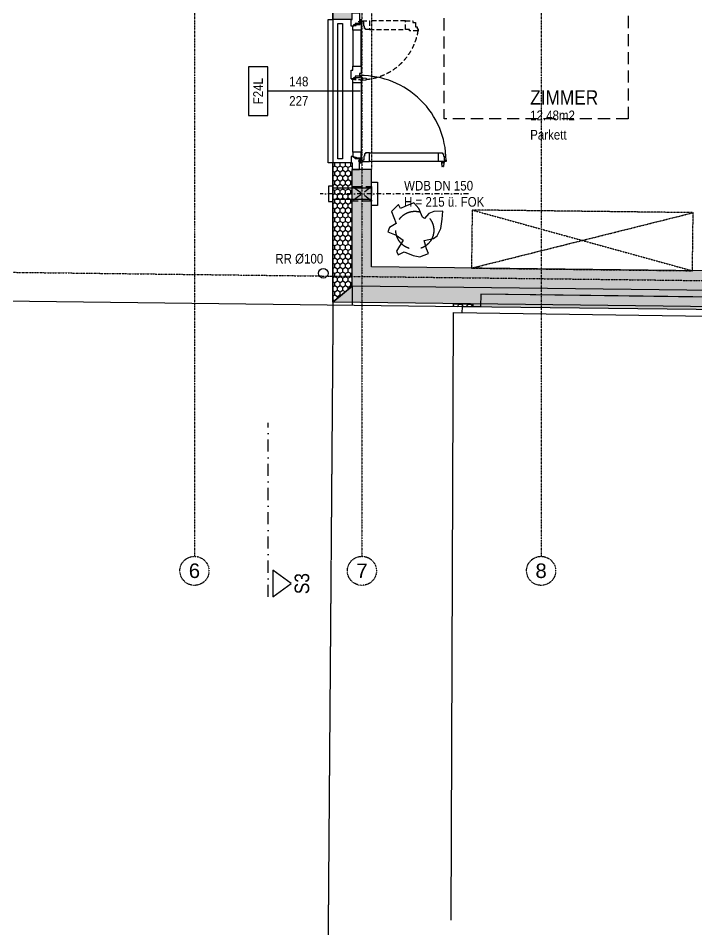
# Model space of a CAD drawing. Header units: millimetres. Extents: x -1798295 to -1733564, y -52013 to 52701.
# Drawn here: x -1754193 to -1747186, y -32322 to -22908 of the extents above; entities that cross this region are included whole.
import ezdxf
from ezdxf.enums import TextEntityAlignment as Align

# ---------------------------------------------------------------- set-up
doc = ezdxf.new("R2010")
doc.units = ezdxf.units.MM
for name, pattern in [('DASHDOT', [1, 0.5, -0.25, 0, -0.25]), ('HIDDEN2', [0.1875, 0.125, -0.0625]), ('STRICHLINIE', [0.75, 0.5, -0.25]), ('STRICHPUNKT', [1, 0.5, -0.25, 0, -0.25]), ('STRICHPUNKTX2', [2, 1, -0.5, 0, -0.5])]:
    doc.linetypes.add(name, pattern=pattern)
for name, color, linetype in [('00_HLP-G00-L03-M0', 6, 'Continuous'), ('01-BFL-G00-L03-M0', 10, 'Continuous'), ('01-SCH-G00-L03-M0', 8, 'STRICHPUNKTX2'), ('01-TXT---------M0', 1, 'Continuous'), ('01-TXT---------PP', 1, 'Continuous'), ('01-TXT-G00-L03-M0', 1, 'Continuous'), ('02-ABB-G00-L03-M0', 50, 'Continuous'), ('02-ANS-G00-L03-M0', 8, 'Continuous'), ('02-AXO-G00-L03-M0', 8, 'STRICHPUNKT'), ('02-DIM-G00-L03-ACHSEN', 8, 'Continuous'), ('02-DIM-G00-L03-ROHBAU', 8, 'Continuous'), ('02-FIL-G00-L03-LILA', 223, 'Continuous'), ('02-FIL-G00-L03-STB', 8, 'Continuous'), ('02-HID-G00-L03-M0', 8, 'HIDDEN2'), ('02-TWA---------M0', 4, 'Continuous'), ('02-TWA-G00-L03-M0', 4, 'Continuous'), ('02-TWB-G00-L03-M0', 5, 'Continuous'), ('02-WDA---------M0', 8, 'Continuous'), ('02-WDA-G00-L03-M0', 8, 'Continuous'), ('03-SYM-G00-L03-M0', 8, 'Continuous'), ('04-HLP---------M0', 8, 'HIDDEN2'), ('04-STO---------M0', 1, 'Continuous'), ('04-SYM---------EP', 8, 'Continuous'), ('04-SYM-G00-L03-EP', 8, 'Continuous'), ('04-TXT---------EP', 8, 'Continuous'), ('04-TXT-G00-L03-M0', 8, 'Continuous'), ('04-TXT-G00-L03-POS', 8, 'Continuous'), ('05-SYM---------M0', 8, 'Continuous'), ('05-TXT---------PP', 8, 'Continuous'), ('07-SAN---------M0', 8, 'Continuous'), ('07-SAN-G00-L03-M0', 8, 'Continuous'), ('07-TXT---------M0', 8, 'Continuous'), ('07_MOB-G00-L03-M0', 6, 'HIDDEN2'), ('09-VER-G00-L03-DÄMMUNG', 3, 'Continuous'), ('09-VER-G00-L03-GRUNDSTÜCKSGRENZE', 161, 'Continuous')]:
    doc.layers.add(name, color=color, linetype=linetype)
doc.styles.add('ARIAL', font='arial.ttf', dxfattribs={"width": 0.85})
doc.styles.get("Standard").update_dxf_attribs({"font": 'arial.ttf'})
doc.dimstyles.new('pp chromy&schneider', dxfattribs={"dimscale": 0.005, "dimtxt": 25, "dimasz": 10, "dimexe": 0, "dimexo": 0, "dimgap": 5, "dimtad": 1, "dimdec": 1, "dimlfac": 100, "dimrnd": 0.1, "dimzin": 9, "dimdsep": 46, "dimtxsty": 'ARIAL', "dimblk": 'c&s kote', "dimcen": 0, "dimse1": 1, "dimse2": 1, "dimclrd": 8, "dimclrt": 8, "dimadec": 0, "dimazin": 0, "dimtfac": 0.75, "dimtdec": 1, "dimtix": 1, "dimtmove": 2, "dimatfit": 0, "dimldrblk": 'NONE', "dimfxl": 1, "dimtolj": 1, "dimlwd": -1, "dimarcsym": 0})
pattern_1 = [(90, (-1708605.964, -10861.872), (-27.4963, 47.625), [31.75, -63.5]), (210, (-1708605.964, -10861.872), (-27.49631, -47.624995), [31.75, -63.5]), (150, (-1708605.964, -10861.872), (-54.99261, 5e-06), [-63.5, 31.75])]

# ---------------------------------------------------------------- blocks, each defined once
blk = doc.blocks.new('01-SQM')
at = {"layer": '01-TXT---------M0', "color": 1, "style": 'ARIAL', "width": 0.85}
blk.add_attdef('ROOM', (0, 0), '', height=0.15, dxfattribs=at)
blk.add_attdef('AREA', text='', height=0.1, dxfattribs=at).set_placement((0, -0.06), align=Align.TOP_LEFT)
at = {"layer": '01-TXT---------PP', "color": 1, "style": 'ARIAL', "width": 0.85}
blk.add_attdef('NR', text='', height=0.15, dxfattribs=at).set_placement((-0.1173, 0), align=Align.RIGHT)
blk.add_attdef('FLOOR', text='', height=0.1, dxfattribs=at).set_placement((0, -0.26), align=Align.TOP_LEFT)
blk = doc.blocks.new('Fenster Doppelt 196')
at = {"layer": '02-WDA---------M0'}
for points in [[(-1.55, -0.2), (-1.55, -0.4)], [(-0.07, -0.2), (-0.07, -0.4)]]:
    blk.add_lwpolyline(points, dxfattribs=at)
at = {"layer": '04-HLP---------M0', "linetype": 'Continuous'}
for p, q in [((-0.0837, 0.748), (-0.0737, 0.748)), ((-0.0837, 0.72), (-0.0737, 0.72)), ((-0.0717, 0.746), (-0.0335, 0.7417)), ((-0.0717, 0.734), (-0.0717, 0.746)), ((-0.0717, 0.746), (-0.0717, 0.722)), ((-0.0717, 0.734), (-0.0717, 0.722)), ((-0.0717, 0.722), (-0.0335, 0.7262)), ((-0.0317, 0.7398), (-0.0317, 0.7282)), ((-0.0317, 0.734), (-0.0317, 0.7296)), ((-0.9487, -0.095), (-0.9445, -0.0568)), ((-0.9425, -0.055), (-0.931, -0.055)), ((-0.9367, -0.055), (-0.9323, -0.055)), ((-0.9247, -0.095), (-0.929, -0.0568)), ((-0.9507, -0.107), (-0.9507, -0.097)), ((-0.9367, -0.095), (-0.9487, -0.095)), ((-0.9487, -0.095), (-0.9247, -0.095)), ((-0.9367, -0.095), (-0.9247, -0.095)), ((-0.9227, -0.107), (-0.9227, -0.097))]:
    blk.add_line(p, q, dxfattribs=at)
for points in [[(-0.0968, 0.7691), (-0.0837, 0.7691), (-0.0837, 0.6921), (-0.172, 0.6921), (-0.172, 0.7311), (-0.1633, 0.7311), (-0.1633, 0.7411), (-0.1377, 0.7411), (-0.1377, 0.7491), (-0.0968, 0.7491)], [(-0.0968, -0.1007), (-0.0837, -0.1007), (-0.0837, -0.0237), (-0.172, -0.0237), (-0.172, -0.0628), (-0.1633, -0.0628), (-0.1633, -0.0727), (-0.1377, -0.0727), (-0.1377, -0.0807), (-0.0968, -0.0807)]]:
    blk.add_lwpolyline(points, close=True, dxfattribs=at)
for points in [[(-0.172, -0.0237), (-0.172, 0.6921)], [(-0.0837, 0.6921), (-0.0837, -0.0237)]]:
    blk.add_lwpolyline(points, dxfattribs=at)
at = {"layer": '04-HLP---------M0', "linetype": 'HIDDEN2', "ltscale": 0.4}
for points in [[(-1.5363, 0.4255), (-1.5193, 0.4255), (-1.5193, 0.4535), (-1.4743, 0.4535), (-1.4743, 0.4685), (-1.4543, 0.4685), (-1.4543, 0.4804), (-1.4328, 0.4804), (-1.4328, 0.3906), (-1.448, 0.3906), (-1.448, 0.3485), (-1.5363, 0.3485)], [(-1.5232, -0.1007), (-1.5363, -0.1007), (-1.5363, -0.0237), (-1.448, -0.0237), (-1.448, -0.0628), (-1.4567, -0.0628), (-1.4567, -0.0727), (-1.4823, -0.0727), (-1.4823, -0.0807), (-1.5232, -0.0807)]]:
    blk.add_lwpolyline(points, close=True, dxfattribs=at)
for points in [[(-1.5363, 0.3485), (-1.5363, -0.0237)], [(-1.448, -0.0237), (-1.448, 0.3485)]]:
    blk.add_lwpolyline(points, dxfattribs=at)
at = {"layer": '04-HLP---------M0'}
for points in [[(-1.5303, -0.138), (-1.5303, -0.088)], [(-0.0897, -0.138), (-0.0897, -0.088)], [(-1.5553, -0.113), (-1.5053, -0.113)], [(-0.0647, -0.113), (-0.1147, -0.113)]]:
    blk.add_lwpolyline(points, dxfattribs=at)
for centre in [(-1.5303, -0.113), (-0.0897, -0.113)]:
    blk.add_circle(centre, 0.00474, dxfattribs=at)
at = {"layer": '04-HLP---------M0', "linetype": 'Continuous'}
for centre, radius, start, end in [((-0.0897, -0.113), 0.8821, 90.44822, 180.45924), ((-0.0737, 0.746), 0.002, 360, 90), ((-0.0737, 0.722), 0.002, 270, 360), ((-0.0337, 0.7398), 0.002, 360, 83.65981), ((-0.0337, 0.7282), 0.002, 276.34019, 360), ((-0.9425, -0.057), 0.002, 90, 173.65981), ((-0.931, -0.057), 0.002, 6.34019, 90), ((-0.9487, -0.097), 0.002, 90, 180), ((-0.9247, -0.097), 0.002, 360, 90)]:
    blk.add_arc(centre, radius, start, end, dxfattribs=at)
at = {"layer": '04-HLP---------M0', "linetype": 'HIDDEN2', "ltscale": 0.4}
blk.add_arc((-1.5303, -0.113), 0.6013, 350.66756, 80.66756, dxfattribs=at)
at = {"layer": '04-STO---------M0'}
for points in [[(-1.62, -0.124), (-1.51, -0.124), (-1.51, -0.169), (-1.495, -0.169), (-1.495, -0.189), (-1.4831, -0.189), (-1.4831, -0.2105), (-1.55, -0.2105), (-1.55, -0.2), (-1.62, -0.2)], [(-1.518, -0.1201), (-1.518, -0.107), (-1.441, -0.107), (-1.441, -0.1953), (-1.48, -0.1953), (-1.48, -0.1865), (-1.49, -0.1865), (-1.49, -0.161), (-1.498, -0.161), (-1.498, -0.1201)], [(-0.9918, -0.107), (-0.9918, -0.124), (-0.9638, -0.124), (-0.9638, -0.169), (-0.9488, -0.169), (-0.9488, -0.189), (-0.9369, -0.189), (-0.9369, -0.2105), (-1.0267, -0.2105), (-1.0267, -0.1953), (-1.0688, -0.1953), (-1.0688, -0.107)], [(-0.9718, -0.1201), (-0.9718, -0.107), (-0.8948, -0.107), (-0.8948, -0.1953), (-0.9338, -0.1953), (-0.9338, -0.1865), (-0.9438, -0.1865), (-0.9438, -0.161), (-0.9518, -0.161), (-0.9518, -0.1201)], [(-0.102, -0.1201), (-0.102, -0.107), (-0.179, -0.107), (-0.179, -0.1953), (-0.14, -0.1953), (-0.14, -0.1865), (-0.13, -0.1865), (-0.13, -0.161), (-0.122, -0.161), (-0.122, -0.1201)], [(0, -0.124), (-0.11, -0.124), (-0.11, -0.169), (-0.125, -0.169), (-0.125, -0.189), (-0.1369, -0.189), (-0.1369, -0.2105), (-0.07, -0.2105), (-0.07, -0.2), (0, -0.2)]]:
    blk.add_lwpolyline(points, close=True, dxfattribs=at)
at = {"layer": '04-SYM---------EP'}
for points in [[(-1.0688, -0.107), (-1.441, -0.107)], [(-0.8948, -0.107), (-0.179, -0.107)], [(-1.441, -0.1953), (-1.0688, -0.1953)], [(-0.179, -0.1953), (-0.8948, -0.1953)]]:
    blk.add_lwpolyline(points, dxfattribs=at)
blk = doc.blocks.new('04-TXT')
blk.add_line((0, 0), (0.9529, 0))
at = {"layer": '04-TXT---------EP', "color": 8, "style": 'ARIAL', "width": 0.85}
blk.add_attdef('WIDTH', text='', height=0.1, dxfattribs=at).set_placement((0.6322, 0.05), align=Align.CENTER)
blk.add_attdef('HEIGHT', text='', height=0.1, dxfattribs=at).set_placement((0.6322, -0.05), align=Align.TOP_CENTER)
blk = doc.blocks.new('03-rar')
blk.add_circle((0, 0), 0.05)
at = {"layer": '01-TXT---------M0', "color": 8, "style": 'ARIAL', "width": 0.85}
blk.add_attdef('RR', text='', height=0.1, dxfattribs=at).set_placement((0, 0.1), align=Align.CENTER)
blk = doc.blocks.new('schnittführung')
at = {"color": 4, "linetype": 'DASHDOT', "ltscale": 0.25}
blk.add_line((0.2375, -0.1378), (0.2375, 1.6622), dxfattribs=at)
blk.add_line((0.2375, -0.1378), (0.2375, 1.6622), dxfattribs=at)
blk.add_line((0.2375, -0.1378), (0.2375, 1.6622), dxfattribs=at)
at = {"color": 4}
blk.add_lwpolyline([(0.1875, 0.1378), (0.1875, -0.1378), (0, 0)], close=True, dxfattribs=at)
at = {"layer": '07-TXT---------M0', "color": 9, "style": 'ARIAL', "text_generation_flag": 6, "width": 0.85}
blk.add_attdef('SCHNITT', text='', height=0.15, rotation=270, dxfattribs=at).set_placement((-0.0373, 0), align=Align.CENTER)
blk = doc.blocks.new('BETT')
for points in [[(0, 0.95), (-0.4, 0.95), (-0.4, 1.35), (0, 1.35)], [(0, -1.35), (-0.4, -1.35), (-0.4, -0.95), (0, -0.95)]]:
    blk.add_lwpolyline(points, close=True)
at = {"flags": 128}
blk.add_lwpolyline([(-2.1, 0.95), (-2.1, -0.95), (0, -0.95), (0, 0.95)], close=True, dxfattribs=at)
for points in [[(-0.5, 0.85), (-0.5, -0.85)], [(-0.4, 0.75), (-0.15, 0.75), (-0.15, 0.15), (-0.4, 0.15)], [(-0.4, -0.75), (-0.15, -0.75), (-0.15, -0.15), (-0.4, -0.15)]]:
    blk.add_lwpolyline(points)
blk = doc.blocks.new('ZIMMERPFLANZE')
blk.add_lwpolyline([(-11.7366, -9.202), (-11.7751, -9.238), (-11.7495, -9.3013), (-11.7859, -9.3233), (-11.7943, -9.3461), (-11.751, -9.3631), (-11.7126, -9.3893), (-11.7486, -9.447), (-11.7402, -9.4662), (-11.7078, -9.4506), (-11.6609, -9.4698), (-11.626, -9.477), (-11.5804, -9.4602), (-11.5912, -9.4362), (-11.602, -9.3917), (-11.5527, -9.3809), (-11.5335, -9.3677), (-11.5155, -9.3281), (-11.5083, -9.2788), (-11.5035, -9.238), (-11.5515, -9.2392), (-11.578, -9.2488), (-11.6008, -9.2764), (-11.6116, -9.268), (-11.6309, -9.2236), (-11.6573, -9.1936), (-11.7042, -9.2116), (-11.727, -9.2224), (-11.7366, -9.202)])
blk.add_circle((-11.6518, -9.3375), 0.1)
blk = doc.blocks.new('WANDLÜFER')
at = {"layer": '02-TWA---------M0', "linetype": 'HIDDEN2', "ltscale": 0.75}
for points in [[(0.075, 0), (0.075, -0.2), (-0.075, -0.2), (-0.075, 0), (0.075, 0)], [(-0.075, 0), (0.075, -0.2)], [(0.075, 0), (-0.075, -0.2)]]:
    blk.add_lwpolyline(points, dxfattribs=at)
at = {"layer": '07-SAN---------M0', "linetype": 'STRICHPUNKT', "ltscale": 0.1}
blk.add_lwpolyline([(0, 1), (0, -0.53)], dxfattribs=at)
at = {"layer": '07-SAN---------M0'}
for points in [[(0, 0), (-0.12, 0), (-0.12, 0.06), (0.12, 0.06), (0.12, 0)], [(0.08, -0.4), (-0.08, -0.4), (-0.08, -0.445), (0.08, -0.445)]]:
    blk.add_lwpolyline(points, close=True, dxfattribs=at)
for points in [[(-0.06, 0), (-0.06, -0.4)], [(0.06, 0), (0.06, -0.4)]]:
    blk.add_lwpolyline(points, dxfattribs=at)
blk = doc.blocks.new('c&s kote')
at = {"color": 8}
for p, q in [((0, -2), (0, 2)), ((0, 2), (0, -2)), ((-2, 0), (2, 0)), ((2, 0), (-2, 0))]:
    blk.add_line(p, q, dxfattribs=at)
blk.add_circle((0, 0), 0.5, dxfattribs=at)
blk = doc.blocks.new('*D277')
at = {"layer": '02-DIM-G00-L03-ACHSEN', "color": 8, "transparency": 16777216}
blk.add_arc((-1737493.3, 3998.1), 378.3, 0.00757, 89.99243, dxfattribs=at)
at = {"layer": 'Defpoints', "color": 0, "transparency": 16777216}
for p in [(-1737493.3, 6461.8), (-1737165.8, 4187.3), (-1768782.6, 3998.1), (-1735093.3, 3998.1), (-1737493.3, -28465.6)]:
    blk.add_point(p, dxfattribs=at)
at = {"layer": '02-DIM-G00-L03-ACHSEN', "color": 8, "transparency": 16777216, "xscale": 0.05, "yscale": 0.05, "zscale": 0.05}
for p, rotation in [((-1737493.3, 4376.4), 179.9962138351538), ((-1737115.1, 3998.1), 270.0037875515814)]:
    blk.add_blockref('c&s kote', p, dxfattribs=dict(at, rotation=rotation))
at = {"layer": '02-DIM-G00-L03-ACHSEN', "color": 8, "transparency": 16777216, "insert": (-1737225.8, 4265.7), "char_height": 0.125, "attachment_point": 5, "rotation": 315, "style": 'ARIAL'}
blk.add_mtext('\\A1;90.00°', dxfattribs=at)
blk = doc.blocks.new('_None')
blk = doc.blocks.new('*D278')
at = {"layer": '02-DIM-G00-L03-ACHSEN', "color": 8, "transparency": 16777216}
blk.add_arc((-1765663.3, -25395.2), 946.5, 179.31551, 269.99697, dxfattribs=at)
at = {"layer": 'Defpoints', "color": 0, "transparency": 16777216}
for p in [(-1765663.3, 6461.8), (-1768706, -25358.7), (-1735093.3, -25762.1), (-1766486.8, -25861.9), (-1765663.3, -28465.6)]:
    blk.add_point(p, dxfattribs=at)
at = {"layer": '02-DIM-G00-L03-ACHSEN', "color": 8, "transparency": 16777216, "xscale": 0.05, "yscale": 0.05, "zscale": 0.05}
for p, rotation in [((-1766609.8, -25383.9), 89.31399766154718), ((-1765663.3, -26341.7), 359.998487369845)]:
    blk.add_blockref('c&s kote', p, dxfattribs=dict(at, rotation=rotation))
at = {"layer": '02-DIM-G00-L03-ACHSEN', "color": 8, "transparency": 16777216, "insert": (-1766336.6, -26060.4), "char_height": 0.125, "attachment_point": 5, "rotation": 314.65624, "style": 'ARIAL'}
blk.add_mtext('\\A1;90.69°', dxfattribs=at)
blk = doc.blocks.new('*D279')
at = {"layer": '02-DIM-G00-L03-ACHSEN', "color": 8, "transparency": 16777216}
blk.add_arc((-1737493.3, -25733.3), 916.3, 270.00313, 359.30936, dxfattribs=at)
at = {"layer": 'Defpoints', "color": 0, "transparency": 16777216}
for p in [(-1737493.3, 6461.8), (-1768706, -25358.7), (-1735093.3, -25762.1), (-1737038.4, -26528.6), (-1737493.3, -28465.6)]:
    blk.add_point(p, dxfattribs=at)
at = {"layer": '02-DIM-G00-L03-ACHSEN', "color": 8, "transparency": 16777216, "xscale": 0.05, "yscale": 0.05, "zscale": 0.05}
for p, rotation in [((-1736577.1, -25744.2), 89.31092105198894), ((-1737493.3, -26649.5), 180.0015639796901)]:
    blk.add_blockref('c&s kote', p, dxfattribs=dict(at, rotation=rotation))
at = {"layer": '02-DIM-G00-L03-ACHSEN', "color": 8, "transparency": 16777216, "insert": (-1736849.4, -26385), "char_height": 0.125, "attachment_point": 5, "rotation": 44.65624, "style": 'ARIAL'}
blk.add_mtext('\\A1;89.31°', dxfattribs=at)
blk = doc.blocks.new('türachse&qualität')
at = {"layer": '05-SYM---------M0'}
blk.add_line((-0.4, 0), (-0.4, 0), dxfattribs=at)
at = {"layer": '05-TXT---------PP'}
blk.add_lwpolyline([(-0.5, -0.25), (-0.5, 0.25), (-0.7, 0.25), (-0.7, -0.25)], close=True, dxfattribs=at)
at = {"layer": '05-TXT---------PP', "color": 8, "style": 'ARIAL', "text_generation_flag": 6, "width": 0.85}
blk.add_attdef('POS.NR.', text='', height=0.1, rotation=270, dxfattribs=at).set_placement((-0.6529, -0.0112), align=Align.TOP_CENTER)

msp = doc.modelspace()

# ---------------------------------------------------------------- hatches: boundary and pattern name
at = {"layer": '02-FIL-G00-L03-LILA', "true_color": 0x636466}
h = msp.add_hatch(dxfattribs=at)
h.set_pattern_fill('HONEY', color=251, scale=10, angle=107.04654197, style=0)
h.set_pattern_definition(pattern_1)
h.paths.add_polyline_path([(-1750943.2544, -19511.8722), (-1750943.3322, -19511.8722), (-1750943.3322, -22921.8722), (-1750743.3322, -22921.8722), (-1750743.3322, -22851.8722), (-1750743.3084, -22851.8722), (-1750743.3322, -19581.8722), (-1750743.3322, -19511.8722)])
h = msp.add_hatch(dxfattribs=at)
h.set_pattern_fill('HONEY', color=251, scale=10, angle=107.04654197, style=0)
h.set_pattern_definition(pattern_1)
h.paths.add_polyline_path([(-1750943.3322, -24401.8722), (-1750943.3322, -25841.8722), (-1750743.3322, -25674.26), (-1750743.3322, -24471.8722), (-1750743.3322, -24401.8722)])
h = msp.add_hatch(dxfattribs=at)
h.set_pattern_fill('HONEY', color=251, scale=10, angle=107.04654197, style=0)
h.set_pattern_definition(pattern_1)
h.paths.add_polyline_path([(-1750743.3322, -25674.26), (-1750943.3322, -25841.8722), (-1738443.3322, -25991.8721), (-1738443.3322, -24531.873), (-1738643.3322, -24531.873), (-1738643.3322, -24601.8721), (-1738643.2884, -24601.8721), (-1738643.3334, -25819.4598)])
h = msp.add_hatch(dxfattribs=at)
h.set_pattern_fill('HONEY', color=251, scale=10, angle=107.04654197, style=0)
h.set_pattern_definition([(0.142304, (-1768365.036, 14923.802), (47.556561, 27.6145), [31.75, -63.5]), (120.142304, (-1768365.036, 14923.802), (-47.69314, 27.37794), [31.75, -63.5]), (60.142304, (-1768365.036, 14923.802), (-0.136578, 54.99244), [-63.5, 31.75])])
h.paths.add_polyline_path([(-1749699.3313, -25886.7539), (-1749699.3313, -25856.8002), (-1749499.3313, -25859.2002), (-1749499.3313, -25889.1209)])
h = msp.add_hatch(dxfattribs=at)
h.set_pattern_fill('HONEY', color=251, scale=10, angle=107.04654197, style=0)
h.set_pattern_definition([(7e-07, (-1708605.963, -55861.872), (47.625, 27.4963), [31.75, -63.5]), (120, (-1708605.963, -55861.872), (-47.624995, 27.49631), [31.75, -63.5]), (60, (-1708605.963, -55861.872), (5e-06, 54.99261), [-63.5, 31.75])])
h.paths.add_polyline_path([(-1738643.3362, -26012.9155), (-1738643.3362, -25989.472), (-1749499.3313, -25859.2002), (-1749499.3312, -25889.1209)])
at = {"layer": '02-FIL-G00-L03-STB', "true_color": 0x636466}
h = msp.add_hatch(dxfattribs=at)
h.set_pattern_fill('ANSI33', color=251, scale=20, angle=107.04654197, style=0)
h.set_pattern_definition([(44.70755, (-1820439.01, -33596.34), (-89.34302, 90.25976), []), (44.70755, (-1820349.2, -33596.8), (-89.34302, 90.25976), [63.5, -31.75])])
h.paths.add_polyline_path([(-1738643.2884, -24601.873), (-1738723.3322, -24601.873), (-1738723.3322, -24601.8721), (-1738843.2884, -24601.8721), (-1738843.3337, -25617.0454), (-1743203.6922, -25564.7212), (-1743203.3322, -23096.8722), (-1743403.3322, -23096.8722), (-1743403.3322, -25562.3255), (-1750543.3322, -25476.6456), (-1750543.3322, -24471.8722), (-1750743.3322, -24471.8722), (-1750743.3322, -25674.26), (-1738643.3334, -25819.4598)])

# ---------------------------------------------------------------- linework, layer by layer
at = {"layer": '00_HLP-G00-L03-M0', "color": 251, "true_color": 0x636466}
msp.add_lwpolyline([(-1750943.3322, -25841.8722), (-1750743.3322, -25674.26)], dxfattribs=at)
at = {"layer": '01-BFL-G00-L03-M0', "color": 251, "linetype": 'STRICHLINIE', "true_color": 0x636466}
msp.add_lwpolyline([(-1781146.1578, -28317.3599), (-1781115.7099, -17191.8726), (-1750943.3323, -17191.8722), (-1750943.3339, -25966.5351), (-1751035.1466, -37829.487)], dxfattribs=at)
at = {"layer": '02-ABB-G00-L03-M0', "color": 251, "true_color": 0x636466}
msp.add_lwpolyline([(-1738443.3362, -26015.1962), (-1738442.343, -25907.4864), (-1749416.3353, -25759.5161), (-1749417.7425, -25890.0513), (-1749606.4059, -25887.8537)], dxfattribs=at)
at = {"layer": '02-ANS-G00-L03-M0', "color": 251, "true_color": 0x636466}
msp.add_lwpolyline([(-1750943.3322, -24401.8722), (-1750993.3322, -24401.8722), (-1750993.3322, -22921.8722), (-1750943.3322, -22921.8722)], dxfattribs=at)
msp.add_lwpolyline([(-1750843.3322, -22961.8722), (-1750843.3322, -24361.8722), (-1750893.3322, -24361.8722), (-1750893.3322, -22961.8722), (-1750843.3322, -22961.8722)], close=True, dxfattribs=at)
at = {"layer": '02-AXO-G00-L03-M0', "color": 251, "true_color": 0x636466}
for points in [[(-1752373.3326, 6461.8259), (-1752373.3321, -28465.6159)], [(-1750643.3326, 6461.8259), (-1750643.3321, -28465.6159)], [(-1748793.3326, 6461.8259), (-1748793.3321, -28465.6159)], [(-1768705.9637, -25358.7014), (-1735093.3322, -25762.0526)]]:
    msp.add_lwpolyline(points, dxfattribs=at)
for centre in [(-1752373.3321, -28615.6159), (-1750643.3321, -28615.6159), (-1748793.3321, -28615.6159)]:
    msp.add_circle(centre, 150, dxfattribs=at)
at = {"layer": '02-DIM-G00-L03-ROHBAU', "color": 251, "true_color": 0x636466}
msp.add_lwpolyline([(-1750743.3322, -25674.26), (-1750745.7936, -25873.8485)], dxfattribs=at)
at = {"layer": '02-FIL-G00-L03-LILA', "color": 251, "true_color": 0x636466}
msp.add_line((-1750743.3322, -25674.26), (-1750943.3322, -25841.8722), dxfattribs=at)
at = {"layer": '02-HID-G00-L03-M0', "color": 251, "true_color": 0x636466}
msp.add_lwpolyline([(-1750543.3322, -22851.8722), (-1750543.3322, -24471.8722)], dxfattribs=at)
at = {"layer": '02-HID-G00-L03-M0', "color": 251, "ltscale": 0.5, "true_color": 0x636466}
msp.add_lwpolyline([(-1750943.3322, -22921.8722), (-1750943.3322, -24401.8722)], dxfattribs=at)
at = {"layer": '02-TWA-G00-L03-M0', "color": 251, "true_color": 0x636466}
for points in [[(-1743203.3322, -23096.8722), (-1743403.3322, -23096.8722), (-1743403.3322, -25562.3255), (-1750543.3322, -25476.6456), (-1750543.3322, -24471.8722)], [(-1738643.2884, -24601.8721), (-1738643.3334, -25819.4598), (-1750743.3322, -25674.26), (-1750743.3322, -24471.8722)], [(-1750543.3322, -24471.8722), (-1750743.3322, -24471.8722)]]:
    msp.add_lwpolyline(points, dxfattribs=at)
at = {"layer": '02-TWB-G00-L03-M0', "color": 251, "true_color": 0x636466}
msp.add_lwpolyline([(-1749723.2488, -32223.8121), (-1749699.3313, -25946.7071), (-1738444.2426, -26108.6143), (-1738435.9247, -32080.2872)], dxfattribs=at)
at = {"layer": '02-WDA-G00-L03-M0', "color": 251, "true_color": 0x636466}
for points in [[(-1750943.3322, -22921.8722), (-1750943.3322, -19511.8722)], [(-1750943.3322, -25841.8722), (-1750943.3322, -24401.8722)], [(-1738443.3322, -25991.8721), (-1750943.3322, -25841.8722)]]:
    msp.add_lwpolyline(points, dxfattribs=at)
msp.add_lwpolyline([(-1749699.3313, -25886.7539), (-1749699.3313, -25856.8002), (-1749499.3313, -25859.2002), (-1749499.3313, -25889.1209)], close=True, dxfattribs=at)
at = {"layer": '07_MOB-G00-L03-M0', "color": 251, "true_color": 0x636466}
msp.add_lwpolyline([(-1747230.5245, -25516.3992), (-1747223.325, -24916.4424), (-1749505.0525, -24889.0617), (-1749512.252, -25489.0185)], close=True, dxfattribs=at)
for points in [[(-1749512.252, -25489.0185), (-1747223.325, -24916.4424)], [(-1749505.0525, -24889.0617), (-1747230.5245, -25516.3992)]]:
    msp.add_lwpolyline(points, dxfattribs=at)
at = {"layer": '09-VER-G00-L03-DÄMMUNG', "color": 251, "ltscale": 1, "true_color": 0x636466}
for p, q in [((-1749416.3353, -25759.5161), (-1749417.7412, -25889.9338)), ((-1747997.7803, -25774.8087), (-1749416.3353, -25759.5161)), ((-1745195.7369, -25813.0462), (-1747997.7803, -25774.8087))]:
    msp.add_line(p, q, dxfattribs=at)
for points in [[(-1749607.0193, -25950.1496), (-1749606.4063, -25887.8999)], [(-1749417.7412, -25889.9338), (-1749606.4063, -25887.8999)]]:
    msp.add_lwpolyline(points, dxfattribs=at)
at = {"layer": '09-VER-G00-L03-GRUNDSTÜCKSGRENZE', "color": 251, "true_color": 0x636466}
msp.add_lwpolyline([(-1738443.3362, -26015.1962), (-1749606.4063, -25887.8999), (-1766101.6008, -25684.4748), (-1766009.1343, 4259.5436), (-1792927.1881, 4208.4721), (-1793057.1833, 4209.1356), (-1792974.6592, 20376.8239), (-1792964.8981, 22289.1605), (-1777971.1258, 22405.3561), (-1755608.3691, 22460.8982), (-1755726.0561, 4278.4007), (-1755591.8376, 4279.3082), (-1738443.3386, 4311.844)], close=True, dxfattribs=at)

# ---------------------------------------------------------------- block references
at = {"layer": '01-SCH-G00-L03-M0', "color": 251, "true_color": 0x636466}
ref = msp.add_blockref('schnittführung', (-1751375.5587, -28747.5022), dxfattribs=dict(at, xscale=-999.9999999999995, yscale=999.9999999999995, zscale=999.9999999999995, rotation=6.913632067e-07))
ref.add_attrib('SCHNITT', 'S3', dxfattribs={"layer": '07-TXT---------M0', "color": 9, "extrusion": (0, 0, -1), "height": 150, "rotation": 269.99999931, "style": 'ARIAL', "text_generation_flag": 2, "width": 0.85}).set_placement((1751338.2994, -28747.5022), align=Align.TOP_CENTER)
at = {"layer": '01-TXT-G00-L03-M0', "color": 251, "true_color": 0x636466, "xscale": 999.9999999999995, "yscale": 999.9999999999995, "zscale": 999.9999999999995, "rotation": 6.854583082e-07}
msp.add_blockref('01-SQM', (-1748905.9637, -23801.8722), dxfattribs=at).add_auto_attribs({'ROOM': 'ZIMMER', 'AREA': '12.48m2', 'FLOOR': 'Parkett'})
at = {"layer": '03-SYM-G00-L03-M0', "color": 251, "true_color": 0x636466}
ref = msp.add_blockref('03-rar', (-1751043.3322, -25541.8722), dxfattribs=dict(at, xscale=999.9999999999995, yscale=999.9999999999995, zscale=999.9999999999995, rotation=6.911638671e-07))
ref.add_attrib('RR', 'RR %%c100', dxfattribs={"layer": '01-TXT---------M0', "color": 8, "height": 100, "rotation": 0.00000069, "style": 'ARIAL', "width": 0.85}).set_placement((-1751043.3322, -25441.8722), align=Align.RIGHT)
at = {"layer": '04-SYM-G00-L03-EP', "color": 251, "true_color": 0x636466, "xscale": 999.9999999999995, "yscale": 999.9999999999995, "zscale": 999.9999999999995, "rotation": 270.0000006924845}
msp.add_blockref('Fenster Doppelt 196', (-1750543.3322, -24471.8722), dxfattribs=at)
at = {"layer": '04-TXT-G00-L03-M0', "color": 251, "true_color": 0x636466}
ref = msp.add_blockref('04-TXT', (-1750663.4101, -23661.8722), dxfattribs=dict(at, xscale=-999.9999999999995, yscale=999.9999999999995, zscale=999.9999999999995, rotation=7.324364315e-07))
ref.add_attrib('WIDTH', '148', dxfattribs={"layer": '04-TXT---------EP', "color": 8, "extrusion": (0, 0, -1), "height": 100, "rotation": 359.99999927, "style": 'ARIAL', "text_generation_flag": 2, "width": 0.85}).set_placement((1751295.5735, -23611.8722), align=Align.CENTER)
ref.add_attrib('HEIGHT', '227', dxfattribs={"layer": '04-TXT---------EP', "color": 8, "extrusion": (0, 0, -1), "height": 100, "rotation": 359.99999927, "style": 'ARIAL', "text_generation_flag": 2, "width": 0.85}).set_placement((1751295.5735, -23711.8722), align=Align.TOP_CENTER)
at = {"layer": '04-TXT-G00-L03-POS', "color": 251, "true_color": 0x636466}
ref = msp.add_blockref('türachse&qualität', (-1751116.336, -23661.8723), dxfattribs=dict(at, xscale=999.9999999999995, yscale=999.9999999999995, zscale=999.9999999999995, rotation=359.9999970325123))
ref.add_attrib('POS.NR.', 'F24L', dxfattribs={"layer": '05-TXT---------PP', "color": 8, "height": 100, "rotation": 269.99999703, "style": 'ARIAL', "text_generation_flag": 6, "width": 0.85}).set_placement((-1751716.336, -23661.8722), align=Align.MIDDLE_CENTER)
at = {"layer": '07-SAN-G00-L03-M0', "color": 251, "true_color": 0x636466, "xscale": 999.9999999999995, "yscale": 999.9999999999995, "zscale": 999.9999999999995, "rotation": 270.0000007136519}
msp.add_blockref('WANDLÜFER', (-1750543.3322, -24721.8722), dxfattribs=at)
at = {"layer": '07_MOB-G00-L03-M0', "color": 251, "true_color": 0x636466}
for name, p, xscale, yscale, zscale, rotation in [('BETT', (-1748843.3322, -21846.8722), -999.9999999999995, 999.9999999999995, 999.9999999999995, 270.0000006921852), ('ZIMMERPFLANZE', (-1727305.3663, -6739.9), 1959.999999999999, 1959.999999999999, 1959.999999999999, 0.1423043953774261)]:
    msp.add_blockref(name, p, dxfattribs=dict(at, xscale=xscale, yscale=yscale, zscale=zscale, rotation=rotation))

# ---------------------------------------------------------------- texts
at = {"layer": '02-AXO-G00-L03-M0', "color": 251, "true_color": 0x636466, "char_height": 150, "width": 303.3, "attachment_point": 5, "rotation": 0.00000069}
for s, insert in [('{\\fArial|b0|i0|c0|p34;6}', (-1752373.3321, -28615.6159)), ('{\\fArial|b0|i0|c0|p34;7}', (-1750643.3321, -28615.6159)), ('{\\fArial|b0|i0|c0|p34;8}', (-1748793.3321, -28615.6159))]:
    msp.add_mtext(s, dxfattribs=dict(at, insert=insert))
at = {"layer": '07-SAN-G00-L03-M0', "color": 251, "true_color": 0x636466, "insert": (-1750208.3322, -24721.8722), "char_height": 100, "width": 1538, "attachment_point": 4, "rotation": 0.00000069, "style": 'ARIAL'}
msp.add_mtext('WDB DN 150\\PH = 215 ü. FOK', dxfattribs=at)

# ---------------------------------------------------------------- dimensions: what is measured, and where the dimension line sits
at = {"layer": '02-DIM-G00-L03-ACHSEN', "color": 251, "true_color": 0x636466}
for base, line1, line2, picture, middle in [((-1737165.7549, 4187.2537), ((-1768782.5963, 3998.1263), (-1735093.3325, 3998.1267)), ((-1737493.3326, 6461.8261), (-1737493.3321, -28465.6157)), '*D277', (-1737225.8037, 4265.6555)), ((-1737038.3742, -26528.5927), ((-1737493.3326, 6461.8261), (-1737493.3321, -28465.6157)), ((-1768705.9637, -25358.7014), (-1735093.3322, -25762.0526)), '*D279', (-1736849.392, -26384.9664)), ((-1766486.8046, -25861.902), ((-1765663.3326, 6461.8257), (-1765663.3321, -28465.6161)), ((-1768705.9637, -25358.7014), (-1735093.3322, -25762.0526)), '*D278', (-1766336.5652, -26060.4157))]:
    dim = msp.add_angular_dim_2l(base=base, line1=line1, line2=line2, dimstyle='pp chromy&schneider', override={"dimzin": 8, "dimadec": 2}, dxfattribs=at)
    dim.commit()
    dim.dimension.update_dxf_attribs({"geometry": picture, "text_midpoint": middle})

doc.saveas('drawing.dxf')
